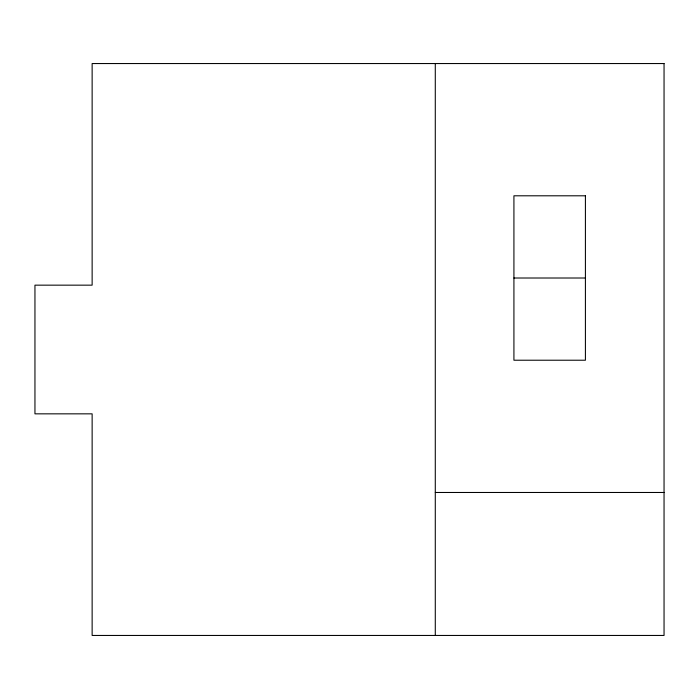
<?xml version="1.0" encoding="UTF-8"?>
<svg xmlns="http://www.w3.org/2000/svg" width="699" height="699" viewBox="0 0 699 699"><rect width="100%" height="100%" fill="white"/><g stroke="black" fill="none" stroke-linecap="round" stroke-linejoin="round"><path stroke-width="1.05" d="M513.922 278.01L585.413 278.01M435.285 492.48L664.05 492.48M435.285 63.548L435.285 635.452M664.05 63.548L92.137 63.548L92.137 285.157L34.95 285.157L34.95 413.843L92.137 413.843L92.137 635.452L664.05 635.452L664.05 63.548M585.413 195.799L513.922 195.799L513.922 360.221L585.413 360.221L585.413 195.799"/></g></svg>
